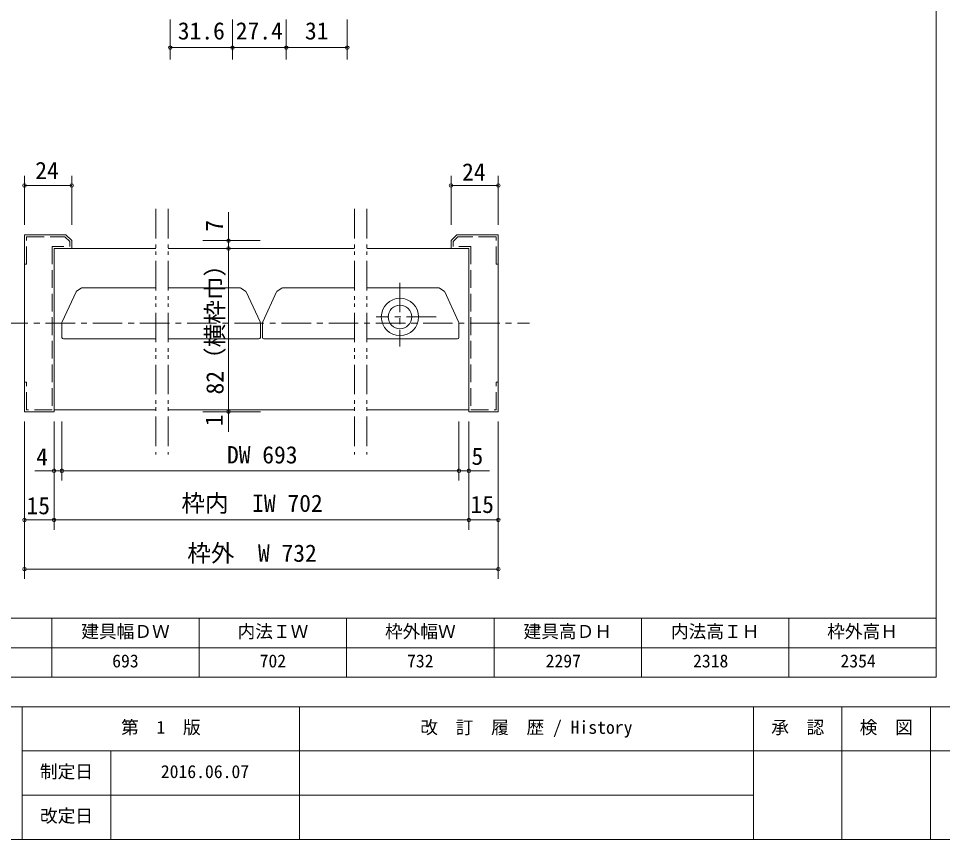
# Model space of a CAD drawing. Units: millimetres on the paper, enlarged 5 times, with parts at other scales. Extents: x -977 to 998, y -673 to 718.
# Drawn here: x -580 to 203, y -673 to 23 of the extents above; entities that cross this region are included whole.
import ezdxf
from ezdxf.enums import TextEntityAlignment as Align

# ---------------------------------------------------------------- set-up
doc = ezdxf.new("R2010")
doc.units = ezdxf.units.MM
doc.header["$LTSCALE"] = 5
doc.header["$PDMODE"] = 32
doc.header["$PDSIZE"] = 3
for name, pattern in [('CHAIN1', [8, 5, -1, 1, -1]), ('DASHED2', [3, 2, -1]), ('DASHED3', [4, 3, -1]), ('DOUBLE_CHAIN1', [8.8, 5, -1, 0.6, -0.6, 0.6, -1])]:
    doc.linetypes.add(name, pattern=pattern)
for name, color, linetype, lineweight in [('0-0_0', 7, 'Continuous', 18), ('1-0_H-SYM', 7, 'Continuous', 18), ('2-1_6', 3, 'Continuous', 20), ('3-1_四方枠', 7, 'Continuous', 18)]:
    doc.layers.add(name, color=color, linetype=linetype, lineweight=lineweight)
doc.styles.add('ＭＳ ゴシック', font='')
doc.styles.get('ＭＳ ゴシック').set_extended_font_data('MS Gothic')

msp = doc.modelspace()

# ---------------------------------------------------------------- linework, layer by layer
at = {"layer": '0-0_0'}
for p, q in [((197.812, 693.383), (197.812, -535.367)), ((-952.188, -485.367), (197.812, -485.367)), ((-552.188, -485.367), (-552.188, -535.367)), ((-427.188, -485.367), (-427.188, -535.367)), ((-302.188, -485.367), (-302.188, -535.367)), ((-177.188, -485.367), (-177.188, -535.367)), ((-52.188, -485.367), (-52.188, -535.367)), ((72.812, -485.367), (72.812, -535.367)), ((-952.188, -510.367), (197.812, -510.367)), ((-952.188, -535.367), (197.812, -535.367)), ((-977.188, -560.367), (997.812, -560.367)), ((-577.188, -560.367), (-577.188, -672.867)), ((-342.188, -560.367), (-342.188, -672.867)), ((42.812, -560.367), (42.812, -672.867)), ((117.812, -560.367), (117.812, -672.867)), ((192.812, -560.367), (192.812, -672.867)), ((997.812, -597.867), (-577.188, -597.867)), ((-502.188, -597.867), (-502.188, -672.867)), ((42.812, -635.367), (-577.188, -635.367)), ((997.812, -672.867), (-977.188, -672.867))]:
    msp.add_line(p, q, dxfattribs=at)
at = {"layer": '2-1_6', "color": 4, "lineweight": 9}
for p, q in [((-451.651, -11.93), (-451.651, 21.77)), ((-398.985, -11.93), (-398.985, 21.77)), ((-353.315, -11.93), (-353.315, 21.77)), ((-301.651, -11.93), (-301.651, 21.77)), ((-451.651, -1.93), (-398.985, -1.93)), ((-398.985, -1.93), (-353.315, -1.93)), ((-353.315, -1.93), (-301.651, -1.93)), ((-575.27, -110.437), (-575.27, -152.103)), ((-535.27, -110.437), (-535.27, -152.103)), ((-213.603, -110.437), (-213.603, -152.103)), ((-173.603, -110.437), (-173.603, -152.103)), ((-575.27, -118.77), (-535.27, -118.77)), ((-173.603, -118.77), (-213.603, -118.77)), ((-402.283, -141.26), (-402.283, -327.376)), ((-424.176, -165.437), (-375.443, -165.437)), ((-424.176, -172.103), (-375.443, -172.103)), ((-375.158, -310.437), (-424.176, -310.437)), ((-575.27, -452.103), (-575.27, -318.77)), ((-550.27, -410.437), (-550.27, -318.77)), ((-543.603, -368.77), (-543.603, -318.77)), ((-206.937, -368.77), (-206.937, -318.77)), ((-206.937, -368.77), (-206.937, -318.77)), ((-198.603, -410.437), (-198.603, -318.77)), ((-173.603, -452.103), (-173.603, -318.77)), ((-566.472, -360.437), (-181.029, -360.437)), ((-575.27, -402.103), (-173.603, -402.103)), ((-575.27, -443.77), (-173.603, -443.77))]:
    msp.add_line(p, q, dxfattribs=at)
at = {"layer": '2-1_6', "color": 7, "linetype": 'DOUBLE_CHAIN1'}
for p, q in [((-463.812, -138.592), (-463.812, -346.521)), ((-453.395, -138.592), (-453.395, -346.521)), ((-295.478, -138.592), (-295.478, -346.521)), ((-285.062, -138.592), (-285.062, -346.521))]:
    msp.add_line(p, q, dxfattribs=at)
at = {"layer": '2-1_6', "color": 1, "lineweight": 18}
for p, q in [((-540.27, -160.437), (-575.27, -160.437)), ((-535.27, -165.437), (-540.27, -160.437)), ((-213.603, -165.437), (-208.603, -160.437)), ((-208.603, -160.437), (-173.603, -160.437)), ((-173.603, -310.437), (-173.603, -160.437)), ((-550.27, -172.103), (-535.27, -172.103)), ((-550.27, -310.437), (-550.27, -172.103)), ((-535.27, -165.437), (-535.27, -172.103)), ((-213.603, -165.437), (-213.603, -172.103)), ((-213.603, -172.103), (-198.603, -172.103)), ((-198.603, -310.437), (-198.603, -172.103)), ((-531.536, -208.891), (-543.322, -234.167)), ((-526.848, -205.527), (-531.37, -208.693)), ((-526.561, -205.437), (-463.812, -205.437)), ((-392.312, -205.437), (-453.395, -205.437)), ((-392.025, -205.527), (-387.504, -208.693)), ((-387.337, -208.891), (-375.551, -234.167)), ((-361.536, -208.891), (-373.322, -234.167)), ((-356.848, -205.527), (-361.37, -208.693)), ((-356.561, -205.437), (-295.478, -205.437)), ((-223.979, -205.437), (-285.062, -205.437)), ((-223.692, -205.527), (-219.171, -208.693)), ((-219.004, -208.891), (-207.218, -234.167)), ((-543.603, -235.435), (-543.603, -247.437)), ((-375.27, -235.435), (-375.27, -247.437)), ((-373.603, -235.435), (-373.603, -247.437)), ((-206.937, -235.435), (-206.937, -247.437)), ((-542.27, -248.77), (-463.812, -248.77)), ((-376.603, -248.77), (-453.395, -248.77)), ((-372.27, -248.77), (-295.478, -248.77)), ((-208.27, -248.77), (-285.062, -248.77)), ((-198.603, -310.437), (-173.603, -310.437))]:
    msp.add_line(p, q, dxfattribs=at)
at = {"layer": '2-1_6', "color": 4, "linetype": 'DASHED3', "lineweight": 9}
for p, q in [((-573.603, -162.103), (-540.96, -162.103)), ((-175.27, -162.103), (-207.913, -162.103)), ((-175.27, -185.437), (-175.27, -162.103)), ((-551.937, -170.437), (-551.937, -308.77)), ((-196.937, -170.437), (-196.937, -308.77)), ((-173.603, -185.437), (-175.27, -185.437)), ((-573.603, -285.437), (-575.27, -285.437)), ((-573.603, -308.77), (-573.603, -285.437)), ((-551.937, -308.77), (-573.603, -308.77))]:
    msp.add_line(p, q, dxfattribs=at)
at = {"layer": '2-1_6', "color": 4, "linetype": 'DASHED2', "lineweight": 9}
for p, q in [((-540.96, -162.103), (-536.937, -166.127)), ((-551.937, -170.437), (-536.937, -170.437)), ((-536.937, -166.127), (-536.937, -170.437)), ((-196.937, -170.437), (-211.937, -170.437))]:
    msp.add_line(p, q, dxfattribs=at)
at = {"layer": '2-1_6', "color": 7, "lineweight": 18}
for p, q in [((-550.27, -172.103), (-463.812, -172.103)), ((-453.395, -172.103), (-295.478, -172.103)), ((-285.062, -172.103), (-198.603, -172.103)), ((-550.27, -308.77), (-463.812, -308.77)), ((-453.395, -308.77), (-295.478, -308.77)), ((-285.062, -308.77), (-198.603, -308.77))]:
    msp.add_line(p, q, dxfattribs=at)
at = {"layer": '2-1_6', "color": 4, "linetype": 'CHAIN1', "lineweight": 9}
for p, q in [((-256.937, -201.154), (-256.937, -255.243)), ((-226.303, -230.103), (-277.126, -230.103)), ((-597.366, -235.437), (-147.112, -235.437))]:
    msp.add_line(p, q, dxfattribs=at)
at = {"layer": '2-1_6', "color": 1, "lineweight": 18}
msp.add_lwpolyline([(-550.27, -310.437), (-575.27, -310.437), (-575.27, -160.437)], dxfattribs=at)
at = {"layer": '2-1_6', "color": 4, "linetype": 'DASHED3', "lineweight": 9}
for points in [[(-575.27, -185.437), (-573.603, -185.437), (-573.603, -162.103)], [(-196.937, -308.77), (-175.27, -308.77), (-175.27, -285.437), (-173.603, -285.437)]]:
    msp.add_lwpolyline(points, dxfattribs=at)
at = {"layer": '2-1_6', "color": 4, "linetype": 'DASHED2', "lineweight": 9}
msp.add_lwpolyline([(-207.913, -162.103), (-211.937, -166.127), (-211.937, -170.437)], dxfattribs=at)
at = {"layer": '2-1_6', "color": 1, "lineweight": 18}
for radius in [15.833, 10]:
    msp.add_circle((-256.937, -230.103), radius, dxfattribs=at)
for centre, radius, start, end in [((-540.603, -235.435), 3, 155, 180), ((-378.27, -235.435), 3, 0, 25), ((-370.603, -235.435), 3, 155, 180), ((-209.937, -235.435), 3, 0, 25), ((-542.27, -247.437), 1.333, 180, 270), ((-376.603, -247.437), 1.333, 270, 0), ((-372.27, -247.437), 1.333, 180, 270), ((-208.27, -247.437), 1.333, 270, 0)]:
    msp.add_arc(centre, radius, start, end, dxfattribs=at)
at = {"layer": '2-1_6', "color": 4}
for p in [(-451.651, -1.93), (-398.985, -1.93), (-353.315, -1.93), (-301.651, -1.93), (-575.27, -118.77), (-535.27, -118.77), (-213.603, -118.77), (-173.603, -118.77), (-402.283, -165.437), (-402.283, -172.103), (-402.283, -310.437), (-550.27, -360.437), (-543.603, -360.437), (-206.937, -360.437), (-206.937, -360.437), (-198.603, -360.437), (-575.27, -402.103), (-550.27, -402.103), (-198.603, -402.103), (-173.603, -402.103), (-575.27, -443.77), (-173.603, -443.77)]:
    msp.add_point(p, dxfattribs=at)
at = {"layer": '3-1_四方枠'}
msp.add_line((-318.854, -672.867), (-977.188, -672.867), dxfattribs=at)

# ---------------------------------------------------------------- texts
at = {"layer": '0-0_0', "style": 'ＭＳ ゴシック'}
for s, p in [('建具幅ＤＷ', (-527.188, -505.367)), ('内法ＩＷ', (-394.688, -505.367)), ('枠外幅Ｗ', (-269.688, -505.367)), ('建具高ＤＨ', (-152.188, -505.367)), ('内法高ＩＨ', (-27.188, -505.367)), ('枠外高Ｈ', (105.312, -505.367)), ('693', (-500.938, -530.367)), ('702', (-375.938, -530.367)), ('732', (-250.938, -530.367)), ('2297', (-133.438, -530.367)), ('2318', (-8.438, -530.367)), ('2354', (116.562, -530.367)), ('第\u30001\u3000版', (-493.438, -586.617)), ('改\u3000訂\u3000履\u3000歴 / History', (-239.688, -586.617)), ('承\u3000認', (57.812, -586.617)), ('検\u3000図', (132.812, -586.617)), ('制定日', (-562.188, -624.117)), ('改定日', (-562.188, -661.617))]:
    msp.add_text(s, height=11, dxfattribs=at).set_placement(p, align=Align.BOTTOM_LEFT)
at = {"layer": '1-0_H-SYM', "style": 'ＭＳ ゴシック'}
msp.add_text('2016.06.07', height=11, dxfattribs=at).set_placement((-459.688, -624.117), align=Align.BOTTOM_LEFT)
at = {"layer": '2-1_6', "color": 7, "style": 'ＭＳ ゴシック'}
for s, p in [('31.6', (-445.318, 0.57)), ('27.4', (-396.15, 0.57)), ('31', (-337.483, 0.57)), ('24', (-566.194, -117.719)), ('24', (-204.28, -118.984)), ('4', (-565.419, -360.358)), ('DW 693', (-403.603, -358.633)), ('5', (-196.313, -359.839)), ('15', (-573.585, -401.683)), ('枠内\u3000IW 702', (-442.27, -399.672)), ('15', (-197.217, -400.618)), ('枠外  W 732', (-437.27, -441.966))]:
    msp.add_text(s, height=14.66, dxfattribs=at).set_placement(p, align=Align.BOTTOM_LEFT)
for s, p in [('7', (-402.622, -157.945)), ('82（横枠巾）', (-402.157, -295.809)), ('1', (-402.874, -322.744))]:
    msp.add_text(s, height=14.66, rotation=90, dxfattribs=at).set_placement(p, align=Align.BOTTOM_LEFT)

doc.saveas('drawing.dxf')
